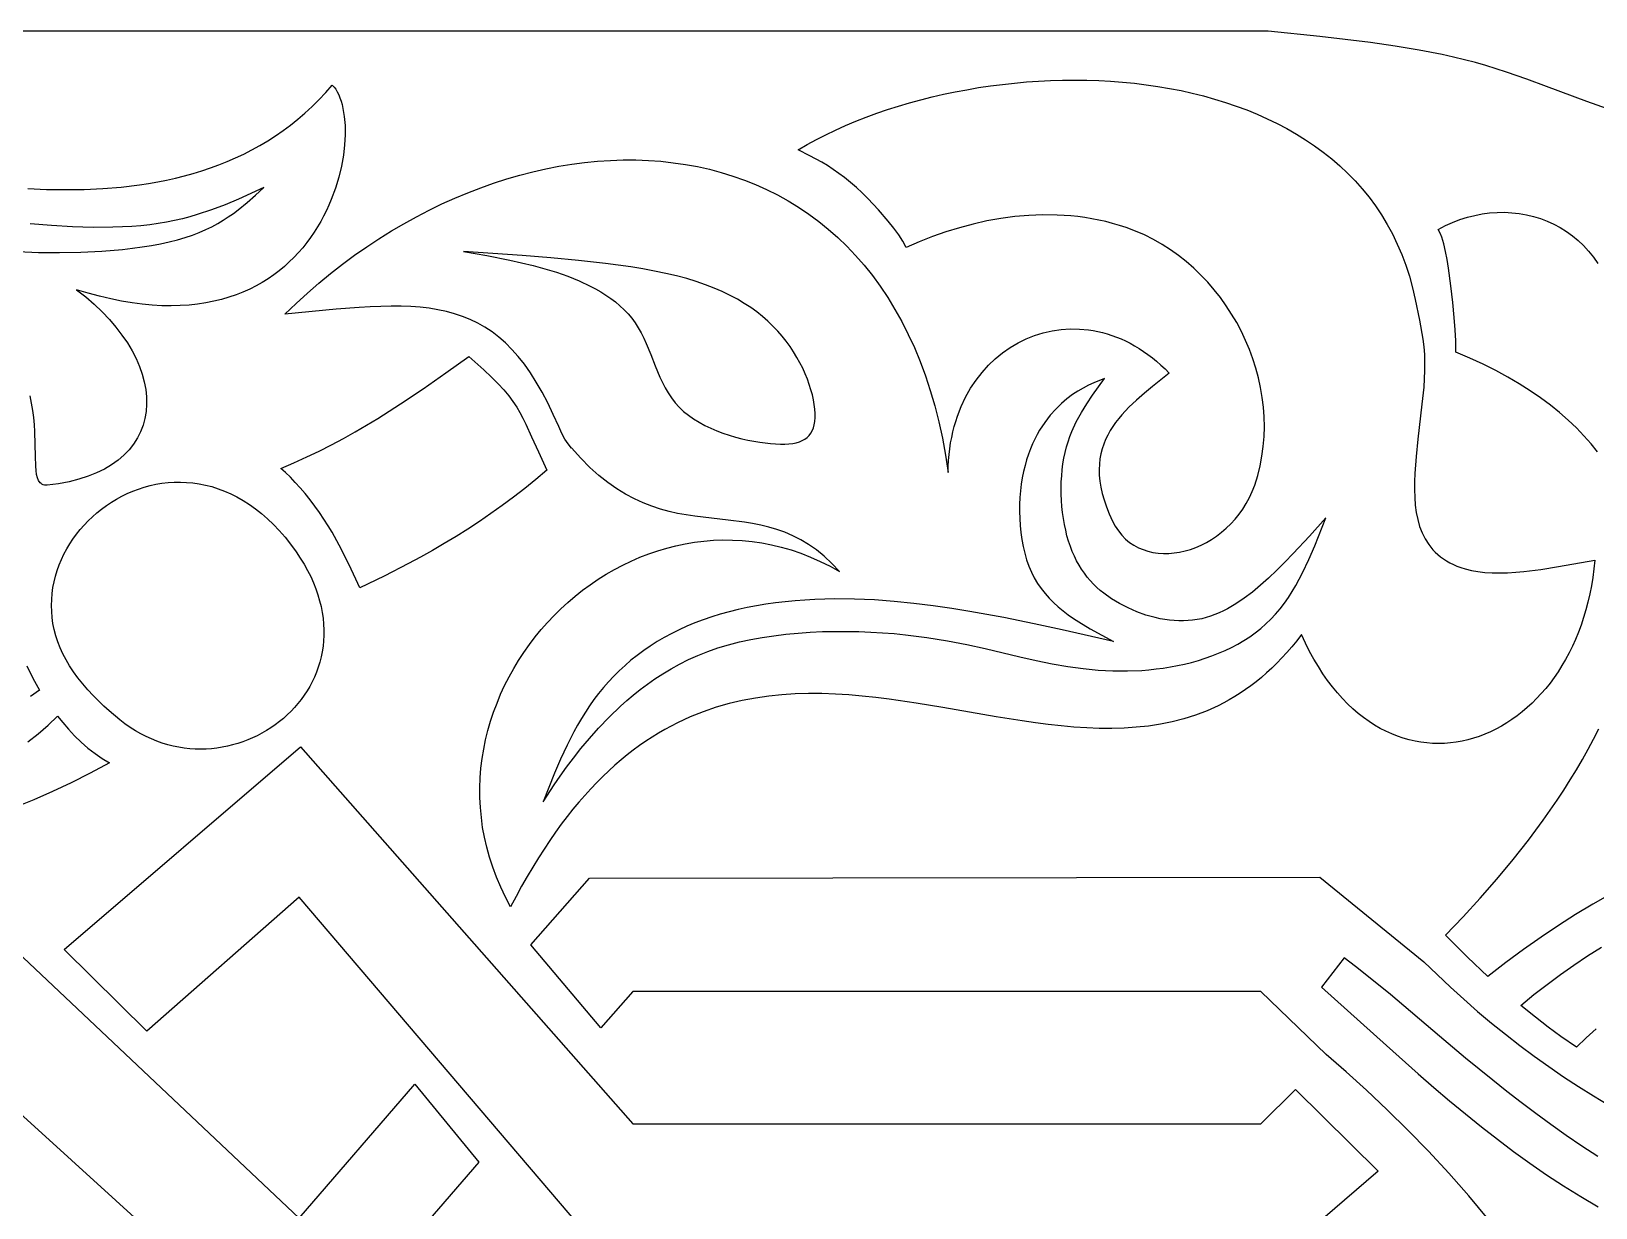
# Model space of a CAD drawing. Extents: x 1205 to 1306, y 664 to 686.
# Drawn here: x 1274.08 to 1290.85, y 673.18 to 685.79 of the extents above; entities that cross this region are included whole.
import ezdxf

# ---------------------------------------------------------------- set-up
doc = ezdxf.new("R2010")
doc.units = 0
doc.layers.add('LAYER_1', color=18, linetype='CONTINUOUS')

msp = doc.modelspace()

# ---------------------------------------------------------------- linework, layer by layer
at = {"layer": 'LAYER_1'}
for points in [[(1290.971, 684.96), (1290.749, 685.04), (1290.32, 685.201), (1290.106, 685.279), (1289.89, 685.353), (1289.669, 685.423), (1289.556, 685.455), (1289.44, 685.486), (1289.322, 685.514), (1289.201, 685.541), (1288.952, 685.59), (1288.695, 685.632), (1288.431, 685.67), (1288.162, 685.704), (1287.889, 685.734), (1287.336, 685.791), (1255.77, 685.791)], [(1274.041, 684.105), (1274.242, 684.096), (1274.443, 684.094), (1274.644, 684.096), (1274.844, 684.106), (1275.042, 684.122), (1275.238, 684.146), (1275.336, 684.16), (1275.433, 684.177), (1275.529, 684.196), (1275.624, 684.218), (1275.719, 684.241), (1275.813, 684.267), (1275.906, 684.295), (1275.998, 684.326), (1276.089, 684.359), (1276.179, 684.395), (1276.268, 684.434), (1276.356, 684.475), (1276.443, 684.52), (1276.528, 684.567), (1276.612, 684.617), (1276.695, 684.67), (1276.777, 684.727), (1276.857, 684.786), (1276.935, 684.849), (1277.012, 684.915), (1277.088, 684.984), (1277.162, 685.057), (1277.234, 685.134), (1277.304, 685.214), (1277.323, 685.193), (1277.341, 685.169), (1277.358, 685.141), (1277.373, 685.111), (1277.386, 685.078), (1277.399, 685.043), (1277.41, 685.005), (1277.419, 684.965), (1277.433, 684.878), (1277.441, 684.783), (1277.442, 684.681), (1277.436, 684.574), (1277.423, 684.462), (1277.402, 684.347), (1277.374, 684.228), (1277.338, 684.109), (1277.294, 683.989), (1277.269, 683.929), (1277.242, 683.87), (1277.212, 683.81), (1277.18, 683.752), (1277.147, 683.694), (1277.11, 683.637), (1277.072, 683.581), (1277.031, 683.526), (1276.988, 683.472), (1276.942, 683.419), (1276.894, 683.368), (1276.844, 683.319), (1276.791, 683.271), (1276.735, 683.225), (1276.677, 683.181), (1276.616, 683.139), (1276.553, 683.1), (1276.487, 683.062), (1276.419, 683.028), (1276.347, 682.996), (1276.273, 682.967), (1276.196, 682.94), (1276.117, 682.917), (1276.034, 682.897), (1275.949, 682.88), (1275.861, 682.867), (1275.769, 682.857), (1275.675, 682.851), (1275.578, 682.849), (1275.478, 682.85), (1275.375, 682.856), (1275.268, 682.866), (1275.159, 682.88), (1275.046, 682.899), (1274.93, 682.923), (1274.811, 682.951), (1274.689, 682.984), (1274.563, 683.022), (1274.662, 682.944), (1274.753, 682.865), (1274.838, 682.784), (1274.916, 682.702), (1274.986, 682.619), (1275.05, 682.535), (1275.108, 682.451), (1275.158, 682.367), (1275.201, 682.283), (1275.237, 682.199), (1275.267, 682.116), (1275.289, 682.034), (1275.305, 681.952), (1275.313, 681.872), (1275.314, 681.794), (1275.309, 681.717), (1275.296, 681.642), (1275.276, 681.57), (1275.25, 681.5), (1275.216, 681.433), (1275.175, 681.368), (1275.126, 681.307), (1275.071, 681.25), (1275.009, 681.196), (1274.939, 681.146), (1274.862, 681.1), (1274.778, 681.059), (1274.687, 681.022), (1274.589, 680.991), (1274.483, 680.964), (1274.37, 680.943), (1274.25, 680.928), (1274.233, 680.927), (1274.219, 680.928), (1274.205, 680.932), (1274.193, 680.937), (1274.183, 680.944), (1274.173, 680.953), (1274.157, 680.976), (1274.145, 681.005), (1274.136, 681.041), (1274.13, 681.083), (1274.126, 681.13), (1274.122, 681.238), (1274.121, 681.364), (1274.116, 681.502), (1274.112, 681.575), (1274.105, 681.651), (1274.095, 681.728), (1274.082, 681.806), (1274.065, 681.885)], [(1279.216, 676.408), (1279.16, 676.513), (1279.11, 676.619), (1279.064, 676.726), (1279.025, 676.833), (1278.99, 676.939), (1278.96, 677.046), (1278.936, 677.153), (1278.916, 677.26), (1278.902, 677.367), (1278.892, 677.473), (1278.887, 677.579), (1278.886, 677.684), (1278.89, 677.789), (1278.898, 677.893), (1278.911, 677.996), (1278.927, 678.098), (1278.948, 678.199), (1278.973, 678.299), (1279.001, 678.398), (1279.033, 678.496), (1279.07, 678.592), (1279.109, 678.687), (1279.152, 678.78), (1279.199, 678.872), (1279.249, 678.961), (1279.302, 679.049), (1279.358, 679.135), (1279.417, 679.218), (1279.479, 679.3), (1279.544, 679.379), (1279.612, 679.456), (1279.682, 679.53), (1279.755, 679.602), (1279.83, 679.671), (1279.908, 679.737), (1279.988, 679.8), (1280.07, 679.86), (1280.154, 679.918), (1280.24, 679.972), (1280.328, 680.022), (1280.417, 680.07), (1280.509, 680.114), (1280.602, 680.154), (1280.696, 680.191), (1280.792, 680.224), (1280.889, 680.253), (1280.987, 680.278), (1281.086, 680.299), (1281.186, 680.316), (1281.287, 680.328), (1281.389, 680.336), (1281.492, 680.34), (1281.595, 680.339), (1281.699, 680.334), (1281.803, 680.323), (1281.907, 680.308), (1282.012, 680.288), (1282.117, 680.263), (1282.221, 680.233), (1282.326, 680.197), (1282.431, 680.156), (1282.535, 680.11), (1282.639, 680.058), (1282.742, 680), (1282.66, 680.088), (1282.577, 680.165), (1282.493, 680.233), (1282.409, 680.292), (1282.325, 680.342), (1282.24, 680.385), (1282.155, 680.422), (1282.07, 680.452), (1281.984, 680.478), (1281.897, 680.498), (1281.81, 680.516), (1281.723, 680.53), (1281.547, 680.552), (1281.369, 680.572), (1281.189, 680.594), (1281.098, 680.608), (1281.006, 680.625), (1280.915, 680.645), (1280.822, 680.67), (1280.729, 680.701), (1280.636, 680.737), (1280.542, 680.779), (1280.448, 680.83), (1280.353, 680.888), (1280.257, 680.955), (1280.161, 681.031), (1280.064, 681.118), (1279.967, 681.216), (1279.869, 681.326), (1279.867, 681.324), (1279.833, 681.369), (1279.798, 681.421), (1279.764, 681.482), (1279.731, 681.554), (1279.673, 681.686), (1279.613, 681.81), (1279.553, 681.925), (1279.491, 682.032), (1279.428, 682.131), (1279.364, 682.222), (1279.298, 682.305), (1279.23, 682.381), (1279.161, 682.451), (1279.09, 682.513), (1279.017, 682.57), (1278.941, 682.62), (1278.864, 682.664), (1278.784, 682.702), (1278.701, 682.736), (1278.616, 682.764), (1278.528, 682.788), (1278.437, 682.807), (1278.344, 682.822), (1278.247, 682.833), (1278.147, 682.84), (1278.043, 682.844), (1277.936, 682.845), (1277.826, 682.843), (1277.711, 682.839), (1277.593, 682.832), (1277.345, 682.813), (1276.797, 682.761), (1276.916, 682.875), (1277.038, 682.986), (1277.161, 683.093), (1277.287, 683.196), (1277.414, 683.295), (1277.543, 683.39), (1277.673, 683.481), (1277.805, 683.568), (1277.938, 683.651), (1278.072, 683.729), (1278.207, 683.804), (1278.343, 683.875), (1278.48, 683.941), (1278.618, 684.003), (1278.756, 684.061), (1278.895, 684.114), (1279.034, 684.164), (1279.174, 684.209), (1279.313, 684.249), (1279.453, 684.285), (1279.592, 684.317), (1279.732, 684.344), (1279.871, 684.367), (1280.009, 684.385), (1280.147, 684.399), (1280.285, 684.408), (1280.421, 684.412), (1280.557, 684.412), (1280.692, 684.407), (1280.825, 684.398), (1280.958, 684.383), (1281.089, 684.364), (1281.219, 684.341), (1281.347, 684.312), (1281.473, 684.278), (1281.598, 684.24), (1281.721, 684.197), (1281.842, 684.149), (1281.96, 684.095), (1282.077, 684.037), (1282.191, 683.974), (1282.302, 683.906), (1282.411, 683.832), (1282.518, 683.754), (1282.621, 683.67), (1282.722, 683.581), (1282.819, 683.487), (1282.914, 683.388), (1283.005, 683.283), (1283.093, 683.173), (1283.177, 683.058), (1283.258, 682.937), (1283.335, 682.811), (1283.408, 682.68), (1283.478, 682.543), (1283.543, 682.401), (1283.604, 682.253), (1283.661, 682.099), (1283.713, 681.94), (1283.761, 681.776), (1283.805, 681.605), (1283.843, 681.43), (1283.877, 681.248), (1283.906, 681.061), (1283.907, 681.127), (1283.91, 681.192), (1283.916, 681.255), (1283.923, 681.318), (1283.932, 681.379), (1283.943, 681.439), (1283.956, 681.498), (1283.971, 681.555), (1283.987, 681.611), (1284.005, 681.666), (1284.046, 681.771), (1284.093, 681.871), (1284.146, 681.965), (1284.205, 682.053), (1284.269, 682.136), (1284.338, 682.212), (1284.411, 682.282), (1284.488, 682.345), (1284.57, 682.402), (1284.654, 682.452), (1284.742, 682.495), (1284.832, 682.531), (1284.925, 682.559), (1285.019, 682.581), (1285.116, 682.595), (1285.213, 682.602), (1285.312, 682.6), (1285.411, 682.591), (1285.461, 682.583), (1285.511, 682.574), (1285.561, 682.562), (1285.61, 682.548), (1285.66, 682.532), (1285.709, 682.514), (1285.758, 682.494), (1285.807, 682.472), (1285.856, 682.447), (1285.904, 682.421), (1285.952, 682.392), (1286, 682.361), (1286.047, 682.327), (1286.094, 682.292), (1286.14, 682.254), (1286.185, 682.214), (1286.23, 682.172), (1286.274, 682.127), (1286.096, 681.984), (1286.009, 681.912), (1285.924, 681.838), (1285.843, 681.762), (1285.768, 681.682), (1285.733, 681.641), (1285.7, 681.599), (1285.67, 681.555), (1285.641, 681.511), (1285.616, 681.464), (1285.593, 681.417), (1285.573, 681.368), (1285.556, 681.317), (1285.542, 681.264), (1285.532, 681.21), (1285.526, 681.153), (1285.524, 681.095), (1285.525, 681.034), (1285.531, 680.971), (1285.542, 680.906), (1285.557, 680.838), (1285.577, 680.768), (1285.602, 680.695), (1285.632, 680.619), (1285.667, 680.541), (1285.697, 680.486), (1285.73, 680.436), (1285.767, 680.39), (1285.807, 680.35), (1285.85, 680.314), (1285.896, 680.284), (1285.944, 680.257), (1285.994, 680.236), (1286.046, 680.219), (1286.1, 680.207), (1286.155, 680.199), (1286.212, 680.195), (1286.269, 680.196), (1286.327, 680.2), (1286.385, 680.209), (1286.444, 680.222), (1286.502, 680.239), (1286.56, 680.26), (1286.618, 680.285), (1286.674, 680.314), (1286.729, 680.346), (1286.783, 680.382), (1286.836, 680.422), (1286.886, 680.465), (1286.935, 680.511), (1286.98, 680.561), (1287.024, 680.615), (1287.064, 680.671), (1287.101, 680.731), (1287.135, 680.794), (1287.165, 680.86), (1287.191, 680.928), (1287.223, 681.03), (1287.249, 681.133), (1287.269, 681.237), (1287.283, 681.342), (1287.292, 681.447), (1287.295, 681.552), (1287.292, 681.658), (1287.285, 681.763), (1287.272, 681.868), (1287.254, 681.973), (1287.232, 682.076), (1287.204, 682.179), (1287.172, 682.28), (1287.135, 682.38), (1287.093, 682.478), (1287.048, 682.575), (1286.998, 682.669), (1286.944, 682.761), (1286.885, 682.85), (1286.823, 682.937), (1286.757, 683.021), (1286.688, 683.102), (1286.615, 683.179), (1286.538, 683.253), (1286.458, 683.323), (1286.375, 683.389), (1286.288, 683.45), (1286.199, 683.507), (1286.107, 683.56), (1286.011, 683.608), (1285.914, 683.65), (1285.813, 683.688), (1285.741, 683.711), (1285.667, 683.732), (1285.594, 683.751), (1285.52, 683.768), (1285.446, 683.782), (1285.371, 683.795), (1285.297, 683.805), (1285.222, 683.813), (1285.147, 683.818), (1285.072, 683.822), (1284.921, 683.824), (1284.77, 683.818), (1284.62, 683.805), (1284.47, 683.785), (1284.321, 683.758), (1284.172, 683.725), (1284.026, 683.686), (1283.88, 683.641), (1283.737, 683.59), (1283.595, 683.535), (1283.457, 683.474), (1283.42, 683.541), (1283.375, 683.61), (1283.322, 683.682), (1283.264, 683.755), (1283.159, 683.878), (1283.103, 683.94), (1283.045, 684), (1282.984, 684.059), (1282.923, 684.117), (1282.859, 684.172), (1282.794, 684.224), (1282.734, 684.268), (1282.673, 684.311), (1282.612, 684.351), (1282.55, 684.388), (1282.424, 684.458), (1282.298, 684.522), (1282.394, 684.577), (1282.493, 684.631), (1282.595, 684.683), (1282.699, 684.733), (1282.806, 684.78), (1282.915, 684.826), (1283.027, 684.87), (1283.14, 684.912), (1283.255, 684.951), (1283.372, 684.988), (1283.491, 685.024), (1283.611, 685.056), (1283.733, 685.087), (1283.856, 685.116), (1283.981, 685.142), (1284.106, 685.165), (1284.232, 685.187), (1284.359, 685.206), (1284.487, 685.222), (1284.615, 685.236), (1284.744, 685.248), (1284.873, 685.257), (1285.002, 685.263), (1285.132, 685.267), (1285.261, 685.268), (1285.39, 685.267), (1285.519, 685.263), (1285.647, 685.256), (1285.775, 685.246), (1285.902, 685.234), (1286.028, 685.218), (1286.153, 685.2), (1286.278, 685.179), (1286.401, 685.155), (1286.522, 685.128), (1286.642, 685.098), (1286.761, 685.065), (1286.878, 685.029), (1286.993, 684.99), (1287.106, 684.948), (1287.217, 684.903), (1287.326, 684.854), (1287.433, 684.803), (1287.537, 684.748), (1287.639, 684.689), (1287.737, 684.628), (1287.833, 684.563), (1287.926, 684.494), (1288.016, 684.423), (1288.103, 684.348), (1288.187, 684.269), (1288.267, 684.187), (1288.343, 684.101), (1288.416, 684.012), (1288.485, 683.919), (1288.549, 683.823), (1288.61, 683.722), (1288.667, 683.619), (1288.719, 683.511), (1288.767, 683.4), (1288.81, 683.285), (1288.849, 683.166), (1288.882, 683.043), (1288.911, 682.916), (1288.956, 682.695), (1288.994, 682.49), (1289.004, 682.41), (1289.01, 682.328), (1289.012, 682.243), (1289.011, 682.156), (1289.008, 682.068), (1289.002, 681.978), (1288.984, 681.794), (1288.94, 681.42), (1288.92, 681.235), (1288.906, 681.053), (1288.903, 680.965), (1288.903, 680.879), (1288.906, 680.794), (1288.912, 680.713), (1288.923, 680.634), (1288.939, 680.558), (1288.959, 680.485), (1288.985, 680.416), (1289.017, 680.351), (1289.056, 680.29), (1289.077, 680.262), (1289.101, 680.234), (1289.126, 680.208), (1289.154, 680.183), (1289.183, 680.159), (1289.214, 680.136), (1289.247, 680.115), (1289.282, 680.095), (1289.32, 680.076), (1289.359, 680.059), (1289.401, 680.044), (1289.445, 680.03), (1289.513, 680.013), (1289.584, 680), (1289.659, 679.992), (1289.737, 679.988), (1289.818, 679.987), (1289.901, 679.989), (1289.988, 679.994), (1290.076, 680.002), (1290.259, 680.024), (1290.447, 680.054), (1290.835, 680.124), (1290.826, 680.031), (1290.814, 679.939), (1290.8, 679.849), (1290.782, 679.761), (1290.763, 679.674), (1290.741, 679.59), (1290.716, 679.508), (1290.69, 679.428), (1290.661, 679.35), (1290.629, 679.274), (1290.596, 679.201), (1290.561, 679.129), (1290.523, 679.06), (1290.484, 678.993), (1290.443, 678.928), (1290.4, 678.866), (1290.356, 678.806), (1290.31, 678.748), (1290.262, 678.693), (1290.213, 678.64), (1290.163, 678.59), (1290.111, 678.543), (1290.058, 678.498), (1290.004, 678.455), (1289.948, 678.416), (1289.892, 678.379), (1289.835, 678.344), (1289.777, 678.313), (1289.718, 678.284), (1289.658, 678.258), (1289.598, 678.235), (1289.536, 678.215), (1289.475, 678.198), (1289.413, 678.184), (1289.35, 678.173), (1289.288, 678.165), (1289.225, 678.16), (1289.162, 678.158), (1289.098, 678.16), (1289.035, 678.164), (1288.972, 678.172), (1288.909, 678.183), (1288.846, 678.197), (1288.783, 678.215), (1288.721, 678.236), (1288.659, 678.261), (1288.597, 678.289), (1288.536, 678.32), (1288.476, 678.355), (1288.416, 678.393), (1288.357, 678.436), (1288.299, 678.481), (1288.242, 678.531), (1288.186, 678.584), (1288.131, 678.641), (1288.077, 678.701), (1288.024, 678.766), (1287.972, 678.834), (1287.922, 678.906), (1287.873, 678.982), (1287.826, 679.062), (1287.78, 679.146), (1287.736, 679.234), (1287.693, 679.326), (1287.641, 679.26), (1287.589, 679.195), (1287.536, 679.134), (1287.483, 679.076), (1287.429, 679.02), (1287.374, 678.966), (1287.319, 678.915), (1287.263, 678.867), (1287.207, 678.821), (1287.15, 678.777), (1287.093, 678.736), (1287.036, 678.697), (1286.977, 678.661), (1286.919, 678.626), (1286.86, 678.594), (1286.8, 678.563), (1286.68, 678.509), (1286.557, 678.462), (1286.433, 678.423), (1286.308, 678.391), (1286.181, 678.365), (1286.052, 678.345), (1285.922, 678.332), (1285.791, 678.323), (1285.658, 678.32), (1285.525, 678.321), (1285.39, 678.326), (1285.254, 678.335), (1285.117, 678.347), (1284.979, 678.363), (1284.84, 678.381), (1284.7, 678.401), (1284.419, 678.446), (1284.135, 678.495), (1283.849, 678.545), (1283.562, 678.592), (1283.274, 678.634), (1283.13, 678.652), (1282.985, 678.667), (1282.841, 678.679), (1282.697, 678.688), (1282.553, 678.693), (1282.41, 678.693), (1282.267, 678.689), (1282.124, 678.68), (1281.982, 678.666), (1281.84, 678.646), (1281.699, 678.619), (1281.558, 678.587), (1281.418, 678.547), (1281.279, 678.499), (1281.141, 678.444), (1281.072, 678.413), (1281.004, 678.381), (1280.935, 678.346), (1280.867, 678.309), (1280.8, 678.269), (1280.732, 678.227), (1280.665, 678.183), (1280.598, 678.137), (1280.531, 678.088), (1280.465, 678.037), (1280.399, 677.983), (1280.333, 677.926), (1280.268, 677.867), (1280.203, 677.805), (1280.139, 677.741), (1280.074, 677.673), (1280.01, 677.603), (1279.947, 677.53), (1279.884, 677.454), (1279.821, 677.375), (1279.759, 677.293), (1279.697, 677.207), (1279.635, 677.119), (1279.574, 677.027), (1279.513, 676.933), (1279.453, 676.834), (1279.393, 676.733), (1279.334, 676.628), (1279.275, 676.52), (1279.216, 676.408)], [(1273.936, 683.43), (1274.157, 683.422), (1274.382, 683.42), (1274.61, 683.425), (1274.836, 683.436), (1275.056, 683.454), (1275.162, 683.466), (1275.266, 683.48), (1275.367, 683.496), (1275.463, 683.514), (1275.556, 683.534), (1275.644, 683.556), (1275.727, 683.581), (1275.805, 683.607), (1275.879, 683.635), (1275.948, 683.666), (1276.014, 683.697), (1276.076, 683.731), (1276.134, 683.766), (1276.19, 683.801), (1276.244, 683.839), (1276.295, 683.877), (1276.392, 683.955), (1276.483, 684.036), (1276.572, 684.117), (1276.298, 683.992), (1276.156, 683.932), (1276.01, 683.876), (1275.858, 683.826), (1275.779, 683.803), (1275.698, 683.781), (1275.614, 683.762), (1275.528, 683.745), (1275.439, 683.73), (1275.348, 683.717), (1275.253, 683.707), (1275.155, 683.699), (1275.055, 683.694), (1274.952, 683.691), (1274.74, 683.69), (1274.52, 683.697), (1274.295, 683.709), (1274.065, 683.726)], [(1290.866, 681.284), (1290.796, 681.371), (1290.72, 681.457), (1290.639, 681.542), (1290.552, 681.624), (1290.459, 681.706), (1290.36, 681.785), (1290.255, 681.862), (1290.145, 681.938), (1290.027, 682.012), (1289.904, 682.084), (1289.774, 682.154), (1289.638, 682.222), (1289.496, 682.287), (1289.346, 682.351), (1289.348, 682.376), (1289.347, 682.475), (1289.341, 682.59), (1289.329, 682.725), (1289.314, 682.883), (1289.294, 683.063), (1289.269, 683.252), (1289.254, 683.344), (1289.237, 683.432), (1289.217, 683.513), (1289.195, 683.585), (1289.177, 683.629), (1289.159, 683.668), (1289.235, 683.708), (1289.312, 683.742), (1289.391, 683.773), (1289.47, 683.798), (1289.549, 683.818), (1289.629, 683.833), (1289.709, 683.844), (1289.789, 683.85), (1289.869, 683.851), (1289.948, 683.847), (1290.026, 683.838), (1290.103, 683.825), (1290.179, 683.807), (1290.254, 683.784), (1290.326, 683.757), (1290.397, 683.725), (1290.466, 683.688), (1290.532, 683.646), (1290.596, 683.6), (1290.657, 683.55), (1290.715, 683.494), (1290.77, 683.434), (1290.821, 683.37), (1290.868, 683.301)], [(1274.031, 678.991), (1274.096, 678.858), (1274.166, 678.73), (1274.07, 678.662)], [(1274.361, 678.451), (1274.415, 678.382), (1274.476, 678.311), (1274.542, 678.242), (1274.612, 678.174), (1274.686, 678.11), (1274.762, 678.051), (1274.839, 677.998), (1274.916, 677.953), (1274.71, 677.841), (1274.506, 677.738), (1274.304, 677.643), (1274.105, 677.556), (1273.909, 677.476)], [(1274.04, 678.178), (1274.152, 678.263), (1274.259, 678.354), (1274.361, 678.451)], [(1290.996, 676.541), (1290.814, 676.437), (1290.631, 676.327), (1290.446, 676.209), (1290.26, 676.084), (1290.072, 675.951), (1289.883, 675.81), (1289.691, 675.661), (1289.47, 675.869), (1289.235, 676.103), (1289.424, 676.3), (1289.608, 676.501), (1289.787, 676.706), (1289.96, 676.914), (1290.125, 677.124), (1290.283, 677.337), (1290.359, 677.445), (1290.432, 677.552), (1290.504, 677.66), (1290.572, 677.769), (1290.639, 677.878), (1290.703, 677.986), (1290.764, 678.096), (1290.822, 678.205), (1290.878, 678.314)], [(1289.694, 673.06), (1289.59, 673.186), (1289.485, 673.31), (1289.378, 673.432), (1289.27, 673.553), (1289.052, 673.788), (1288.831, 674.016), (1288.61, 674.234), (1288.389, 674.442), (1288.171, 674.639), (1287.956, 674.824), (1287.256, 675.501), (1280.524, 675.501), (1280.181, 675.112), (1279.432, 676.001), (1280.06, 676.717), (1287.889, 676.726), (1289.005, 675.82), (1289.145, 675.682), (1289.288, 675.548), (1289.432, 675.417), (1289.579, 675.288), (1289.728, 675.163), (1289.879, 675.042), (1290.032, 674.923), (1290.186, 674.808), (1290.343, 674.696), (1290.501, 674.587), (1290.661, 674.482), (1290.822, 674.381), (1290.985, 674.282)], [(1290.85, 675.101), (1290.743, 675.006), (1290.639, 674.906), (1290.473, 675.019), (1290.335, 675.119), (1290.2, 675.224), (1290.044, 675.352), (1290.183, 675.467), (1290.324, 675.577), (1290.467, 675.683), (1290.612, 675.784), (1290.759, 675.882), (1290.908, 675.975)], [(1290.869, 673.732), (1290.697, 673.844), (1290.529, 673.958), (1290.364, 674.074), (1290.204, 674.192), (1290.047, 674.311), (1289.894, 674.43), (1289.743, 674.55), (1289.452, 674.788), (1289.173, 675.023), (1288.645, 675.469), (1288.393, 675.674), (1288.27, 675.77), (1288.149, 675.862), (1287.908, 675.548), (1288.603, 674.921), (1288.942, 674.62), (1289.111, 674.473), (1289.28, 674.33), (1289.45, 674.189), (1289.62, 674.051), (1289.792, 673.917), (1289.965, 673.787), (1290.141, 673.66), (1290.319, 673.537), (1290.5, 673.418), (1290.685, 673.304), (1290.873, 673.194)]]:
    msp.add_lwpolyline(points, dxfattribs=at)
for points in [[(1281.021, 681.763), (1281.069, 681.718), (1281.121, 681.676), (1281.176, 681.637), (1281.235, 681.601), (1281.296, 681.568), (1281.36, 681.537), (1281.425, 681.509), (1281.492, 681.484), (1281.559, 681.462), (1281.626, 681.442), (1281.693, 681.425), (1281.758, 681.409), (1281.886, 681.386), (1282.003, 681.372), (1282.108, 681.366), (1282.155, 681.366), (1282.199, 681.369), (1282.24, 681.374), (1282.277, 681.381), (1282.311, 681.391), (1282.342, 681.404), (1282.37, 681.42), (1282.394, 681.438), (1282.415, 681.459), (1282.434, 681.483), (1282.449, 681.51), (1282.461, 681.541), (1282.47, 681.574), (1282.476, 681.611), (1282.479, 681.652), (1282.479, 681.695), (1282.476, 681.741), (1282.47, 681.79), (1282.462, 681.841), (1282.45, 681.894), (1282.435, 681.949), (1282.417, 682.005), (1282.397, 682.062), (1282.373, 682.12), (1282.347, 682.179), (1282.317, 682.238), (1282.285, 682.296), (1282.249, 682.355), (1282.211, 682.412), (1282.17, 682.469), (1282.126, 682.525), (1282.079, 682.579), (1282.028, 682.632), (1281.974, 682.684), (1281.917, 682.734), (1281.855, 682.783), (1281.79, 682.83), (1281.72, 682.875), (1281.647, 682.919), (1281.568, 682.961), (1281.485, 683.001), (1281.397, 683.038), (1281.304, 683.074), (1281.206, 683.108), (1281.103, 683.14), (1280.994, 683.17), (1280.879, 683.197), (1280.759, 683.222), (1280.633, 683.245), (1280.503, 683.267), (1280.369, 683.286), (1280.231, 683.304), (1279.944, 683.336), (1279.646, 683.364), (1279.339, 683.388), (1278.711, 683.43), (1278.96, 683.387), (1279.209, 683.339), (1279.334, 683.311), (1279.458, 683.281), (1279.582, 683.247), (1279.706, 683.208), (1279.83, 683.165), (1279.951, 683.115), (1280.07, 683.06), (1280.127, 683.03), (1280.183, 682.998), (1280.237, 682.964), (1280.289, 682.928), (1280.339, 682.89), (1280.387, 682.849), (1280.432, 682.807), (1280.475, 682.762), (1280.514, 682.715), (1280.551, 682.665), (1280.584, 682.613), (1280.614, 682.559), (1280.642, 682.502), (1280.668, 682.445), (1280.717, 682.326), (1280.764, 682.205), (1280.814, 682.086), (1280.842, 682.028), (1280.871, 681.971), (1280.903, 681.915), (1280.939, 681.862), (1280.978, 681.811)], [(1277.508, 680.027), (1277.447, 680.15), (1277.379, 680.283), (1277.302, 680.422), (1277.26, 680.492), (1277.215, 680.563), (1277.168, 680.633), (1277.118, 680.702), (1277.067, 680.77), (1277.014, 680.836), (1276.961, 680.898), (1276.908, 680.957), (1276.856, 681.012), (1276.804, 681.062), (1276.753, 681.107), (1276.894, 681.167), (1277.031, 681.229), (1277.165, 681.293), (1277.295, 681.359), (1277.423, 681.427), (1277.549, 681.497), (1277.672, 681.569), (1277.794, 681.643), (1277.915, 681.719), (1278.036, 681.797), (1278.277, 681.959), (1278.52, 682.129), (1278.769, 682.307), (1278.834, 682.25), (1278.929, 682.164), (1279.011, 682.086), (1279.082, 682.014), (1279.143, 681.947), (1279.195, 681.884), (1279.241, 681.823), (1279.281, 681.764), (1279.316, 681.705), (1279.348, 681.645), (1279.379, 681.582), (1279.441, 681.445), (1279.513, 681.283), (1279.605, 681.088), (1279.487, 680.988), (1279.368, 680.892), (1279.248, 680.799), (1279.127, 680.71), (1279.004, 680.623), (1278.881, 680.539), (1278.756, 680.457), (1278.631, 680.378), (1278.505, 680.302), (1278.378, 680.227), (1278.25, 680.156), (1278.122, 680.086), (1277.862, 679.952), (1277.601, 679.825), (1277.558, 679.92)], [(1279.563, 677.533), (1279.683, 677.716), (1279.747, 677.809), (1279.815, 677.905), (1279.889, 678.003), (1279.97, 678.105), (1280.06, 678.211), (1280.159, 678.322), (1280.271, 678.439), (1280.394, 678.558), (1280.461, 678.618), (1280.531, 678.678), (1280.605, 678.737), (1280.682, 678.795), (1280.762, 678.851), (1280.847, 678.906), (1280.935, 678.959), (1281.027, 679.01), (1281.124, 679.058), (1281.224, 679.103), (1281.329, 679.145), (1281.438, 679.183), (1281.551, 679.217), (1281.668, 679.247), (1281.789, 679.273), (1281.912, 679.295), (1282.038, 679.314), (1282.166, 679.33), (1282.296, 679.342), (1282.426, 679.351), (1282.557, 679.357), (1282.688, 679.36), (1282.819, 679.36), (1282.948, 679.358), (1283.076, 679.353), (1283.202, 679.345), (1283.326, 679.336), (1283.447, 679.324), (1283.564, 679.31), (1283.678, 679.295), (1283.897, 679.259), (1284.105, 679.218), (1284.303, 679.176), (1284.674, 679.089), (1284.85, 679.049), (1285.021, 679.013), (1285.188, 678.984), (1285.352, 678.961), (1285.513, 678.946), (1285.671, 678.937), (1285.827, 678.936), (1285.982, 678.942), (1286.058, 678.948), (1286.135, 678.957), (1286.211, 678.967), (1286.287, 678.979), (1286.362, 678.993), (1286.438, 679.01), (1286.513, 679.028), (1286.587, 679.049), (1286.66, 679.073), (1286.733, 679.098), (1286.804, 679.126), (1286.874, 679.156), (1286.942, 679.189), (1287.009, 679.224), (1287.074, 679.262), (1287.137, 679.302), (1287.197, 679.345), (1287.256, 679.391), (1287.312, 679.44), (1287.365, 679.491), (1287.415, 679.545), (1287.463, 679.602), (1287.509, 679.661), (1287.552, 679.722), (1287.592, 679.786), (1287.631, 679.852), (1287.668, 679.919), (1287.704, 679.988), (1287.771, 680.13), (1287.834, 680.276), (1287.952, 680.576), (1287.777, 680.382), (1287.603, 680.193), (1287.515, 680.102), (1287.428, 680.015), (1287.34, 679.932), (1287.253, 679.854), (1287.166, 679.782), (1287.078, 679.715), (1286.989, 679.656), (1286.9, 679.603), (1286.855, 679.58), (1286.809, 679.559), (1286.764, 679.54), (1286.717, 679.523), (1286.67, 679.509), (1286.623, 679.496), (1286.575, 679.487), (1286.526, 679.479), (1286.477, 679.475), (1286.428, 679.472), (1286.378, 679.473), (1286.327, 679.475), (1286.277, 679.48), (1286.226, 679.487), (1286.176, 679.496), (1286.125, 679.507), (1286.025, 679.535), (1285.927, 679.569), (1285.833, 679.611), (1285.742, 679.658), (1285.656, 679.71), (1285.574, 679.768), (1285.536, 679.799), (1285.499, 679.832), (1285.463, 679.867), (1285.429, 679.904), (1285.397, 679.942), (1285.366, 679.983), (1285.336, 680.025), (1285.308, 680.07), (1285.282, 680.116), (1285.258, 680.165), (1285.236, 680.216), (1285.215, 680.27), (1285.196, 680.326), (1285.179, 680.384), (1285.165, 680.444), (1285.152, 680.506), (1285.141, 680.569), (1285.132, 680.633), (1285.125, 680.699), (1285.12, 680.764), (1285.117, 680.83), (1285.117, 680.896), (1285.118, 680.962), (1285.122, 681.027), (1285.128, 681.092), (1285.136, 681.155), (1285.146, 681.217), (1285.159, 681.277), (1285.174, 681.336), (1285.191, 681.393), (1285.211, 681.448), (1285.232, 681.502), (1285.279, 681.605), (1285.333, 681.704), (1285.391, 681.799), (1285.452, 681.891), (1285.581, 682.07), (1285.467, 682.023), (1285.411, 681.997), (1285.353, 681.968), (1285.296, 681.935), (1285.238, 681.897), (1285.179, 681.853), (1285.119, 681.802), (1285.059, 681.743), (1284.999, 681.676), (1284.941, 681.6), (1284.885, 681.515), (1284.859, 681.469), (1284.833, 681.42), (1284.809, 681.369), (1284.787, 681.315), (1284.766, 681.259), (1284.746, 681.2), (1284.729, 681.139), (1284.714, 681.074), (1284.7, 681.007), (1284.689, 680.938), (1284.681, 680.867), (1284.675, 680.794), (1284.671, 680.72), (1284.67, 680.645), (1284.672, 680.569), (1284.677, 680.494), (1284.684, 680.418), (1284.695, 680.344), (1284.709, 680.27), (1284.726, 680.198), (1284.746, 680.128), (1284.77, 680.06), (1284.798, 679.995), (1284.829, 679.933), (1284.864, 679.874), (1284.902, 679.818), (1284.944, 679.765), (1284.988, 679.715), (1285.036, 679.668), (1285.086, 679.623), (1285.138, 679.58), (1285.193, 679.539), (1285.249, 679.499), (1285.307, 679.461), (1285.427, 679.389), (1285.551, 679.32), (1285.677, 679.253), (1285.128, 679.378), (1284.829, 679.441), (1284.501, 679.507), (1284.137, 679.574), (1283.943, 679.605), (1283.743, 679.635), (1283.537, 679.66), (1283.328, 679.682), (1283.116, 679.698), (1282.903, 679.707), (1282.689, 679.708), (1282.582, 679.706), (1282.475, 679.702), (1282.369, 679.696), (1282.264, 679.688), (1282.159, 679.678), (1282.056, 679.665), (1281.953, 679.651), (1281.852, 679.634), (1281.752, 679.615), (1281.654, 679.593), (1281.558, 679.57), (1281.463, 679.544), (1281.371, 679.515), (1281.28, 679.484), (1281.192, 679.451), (1281.106, 679.415), (1281.023, 679.377), (1280.942, 679.337), (1280.863, 679.295), (1280.787, 679.25), (1280.713, 679.203), (1280.642, 679.154), (1280.573, 679.103), (1280.506, 679.05), (1280.442, 678.995), (1280.381, 678.939), (1280.321, 678.88), (1280.265, 678.82), (1280.21, 678.758), (1280.159, 678.695), (1280.109, 678.63), (1280.062, 678.563), (1280.017, 678.496), (1279.975, 678.426), (1279.934, 678.356), (1279.895, 678.285), (1279.821, 678.139), (1279.752, 677.99), (1279.687, 677.839)], [(1275.027, 678.412), (1274.914, 678.508), (1274.857, 678.56), (1274.799, 678.616), (1274.742, 678.674), (1274.686, 678.735), (1274.631, 678.798), (1274.579, 678.862), (1274.531, 678.926), (1274.489, 678.99), (1274.451, 679.054), (1274.417, 679.119), (1274.387, 679.184), (1274.362, 679.249), (1274.341, 679.314), (1274.324, 679.379), (1274.311, 679.445), (1274.302, 679.51), (1274.297, 679.574), (1274.295, 679.639), (1274.297, 679.703), (1274.302, 679.766), (1274.311, 679.829), (1274.323, 679.891), (1274.338, 679.952), (1274.356, 680.012), (1274.377, 680.072), (1274.401, 680.13), (1274.428, 680.187), (1274.458, 680.243), (1274.49, 680.297), (1274.525, 680.35), (1274.563, 680.401), (1274.602, 680.451), (1274.644, 680.499), (1274.688, 680.545), (1274.734, 680.589), (1274.782, 680.631), (1274.832, 680.671), (1274.884, 680.709), (1274.938, 680.745), (1274.993, 680.778), (1275.049, 680.808), (1275.107, 680.837), (1275.166, 680.862), (1275.227, 680.885), (1275.288, 680.905), (1275.351, 680.922), (1275.415, 680.936), (1275.479, 680.947), (1275.544, 680.954), (1275.61, 680.959), (1275.676, 680.96), (1275.743, 680.957), (1275.81, 680.951), (1275.878, 680.941), (1275.945, 680.928), (1276.013, 680.911), (1276.081, 680.889), (1276.148, 680.864), (1276.216, 680.835), (1276.283, 680.801), (1276.349, 680.763), (1276.416, 680.721), (1276.481, 680.674), (1276.546, 680.622), (1276.61, 680.566), (1276.674, 680.505), (1276.736, 680.44), (1276.798, 680.369), (1276.858, 680.293), (1276.917, 680.213), (1276.962, 680.146), (1277.002, 680.08), (1277.039, 680.014), (1277.073, 679.948), (1277.102, 679.882), (1277.128, 679.817), (1277.15, 679.753), (1277.169, 679.688), (1277.185, 679.625), (1277.197, 679.562), (1277.206, 679.5), (1277.212, 679.438), (1277.215, 679.377), (1277.214, 679.317), (1277.211, 679.258), (1277.205, 679.2), (1277.196, 679.142), (1277.185, 679.086), (1277.17, 679.031), (1277.154, 678.976), (1277.134, 678.923), (1277.113, 678.871), (1277.089, 678.821), (1277.063, 678.771), (1277.034, 678.723), (1277.004, 678.677), (1276.971, 678.631), (1276.937, 678.588), (1276.9, 678.545), (1276.862, 678.505), (1276.822, 678.466), (1276.781, 678.428), (1276.737, 678.393), (1276.693, 678.359), (1276.647, 678.327), (1276.599, 678.297), (1276.551, 678.269), (1276.501, 678.242), (1276.45, 678.218), (1276.398, 678.196), (1276.344, 678.176), (1276.291, 678.158), (1276.236, 678.143), (1276.18, 678.129), (1276.124, 678.118), (1276.067, 678.109), (1276.01, 678.103), (1275.952, 678.099), (1275.894, 678.098), (1275.835, 678.099), (1275.777, 678.103), (1275.718, 678.109), (1275.659, 678.119), (1275.6, 678.131), (1275.541, 678.145), (1275.482, 678.163), (1275.424, 678.183), (1275.366, 678.207), (1275.308, 678.233), (1275.251, 678.263), (1275.194, 678.295), (1275.138, 678.331), (1275.082, 678.37)], [(1280.06, 672.865), (1276.949, 676.512), (1275.318, 675.075), (1274.43, 675.951), (1276.964, 678.122), (1280.524, 674.081), (1287.256, 674.081), (1287.627, 674.449), (1288.514, 673.576), (1287.688, 672.865)], [(1264.468, 675.798), (1265.494, 676.717), (1273.089, 676.717), (1276.949, 673.07), (1278.188, 674.508), (1278.875, 673.672), (1276.964, 671.46), (1272.528, 675.493), (1265.83, 675.501), (1265.294, 675.051)]]:
    msp.add_lwpolyline(points, close=True, dxfattribs=at)

doc.saveas('drawing.dxf')
